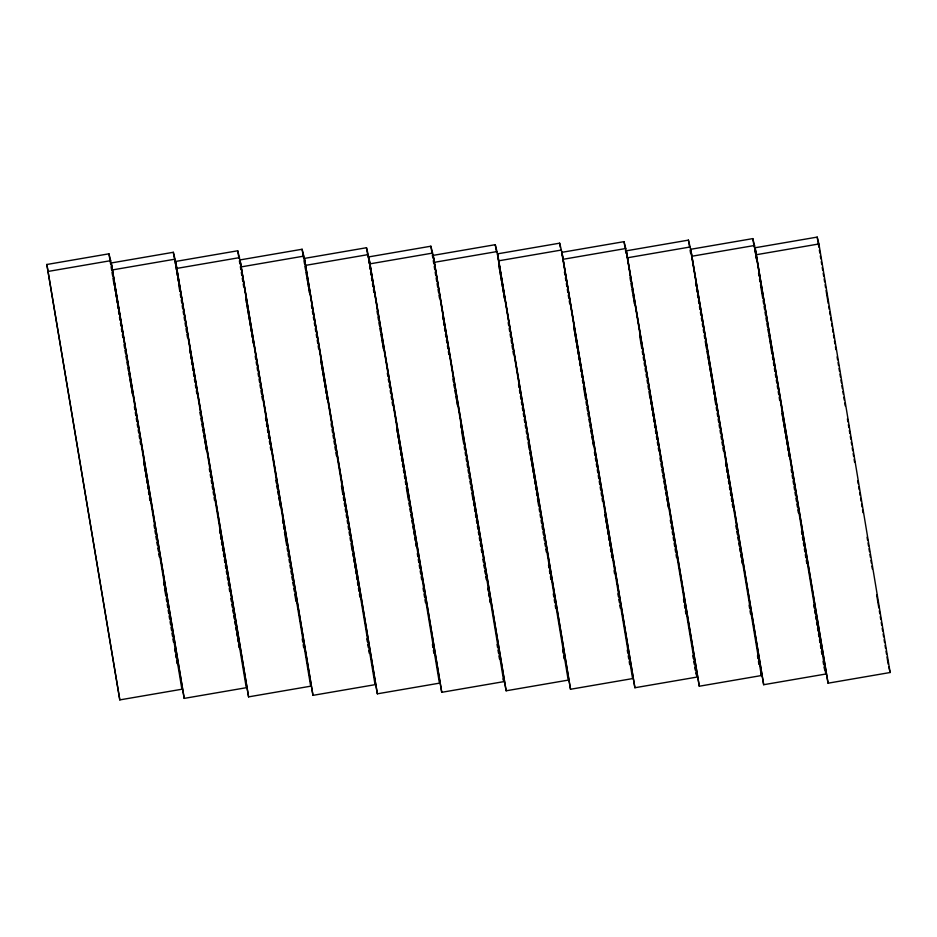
<?xml version="1.0" encoding="UTF-8"?>
<svg xmlns="http://www.w3.org/2000/svg" width="937" height="937" viewBox="0 0 937 937"><rect width="100%" height="100%" fill="white"/><g stroke="black" fill="none" stroke-linecap="round" stroke-linejoin="round"><path stroke-width="1.41" d="M46.85 264.492L108.938 253.81L110.66 260.673L181.895 689.234L119.807 699.904L46.85 264.492L119.807 699.904M48.572 271.355L110.66 260.673M111.234 262.969L173.322 252.287L175.043 259.162L246.279 687.711L184.202 698.393L111.234 262.969L184.202 698.393M112.967 269.833L175.043 259.162M175.629 261.446L237.705 250.776L239.439 257.64L310.674 686.189L248.586 696.87L175.629 261.446L248.586 696.87M177.351 268.31L239.439 257.64M240.013 259.924L302.101 249.254L303.822 256.117L375.058 684.678L312.97 695.348L240.013 259.924L312.97 695.348M241.734 266.799L303.822 256.117M304.396 258.413L366.484 247.731L368.206 254.595L439.441 683.155L377.353 693.825L304.396 258.413L377.353 693.825M306.118 265.276L368.206 254.595M368.78 256.89L430.868 246.208L432.589 253.084L503.825 681.632L441.749 692.314L368.78 256.89L441.749 692.314M370.513 263.754L432.589 253.084M433.175 255.368L495.251 244.686L496.985 251.561L568.22 680.11L506.132 690.792L433.175 255.368L506.132 690.792M434.897 262.231L496.985 251.561M497.559 253.845L559.647 243.175L561.368 250.038L632.604 678.587L570.516 689.269L497.559 253.845L570.516 689.269M499.28 260.72L561.368 250.038M561.942 252.322L624.03 241.652L625.752 248.516L696.987 677.076L634.899 687.746L561.942 252.322L634.899 687.746M563.664 259.198L625.752 248.516M626.326 250.811L688.414 240.13L690.136 246.993L761.371 675.554L699.295 686.224L626.326 250.811L699.295 686.224M628.059 257.675L690.136 246.993M690.721 249.289L752.798 238.607L754.531 245.482L825.766 674.031L763.678 684.713L690.721 249.289L763.678 684.713M692.443 256.152L754.531 245.482M755.105 247.766L817.193 237.096L818.915 243.96L890.15 672.508L828.062 683.19L755.105 247.766L828.062 683.19M756.827 254.63L818.915 243.96M888.768 667.015L890.15 672.508M824.033 667.167L824.724 669.908M760.692 672.801L761.371 675.554M695.957 672.953L696.648 675.694M503.146 678.88L503.825 681.632M817.193 237.096L818.868 247.192M819.348 250.074L819.828 252.967M820.308 255.848L820.789 258.741M821.269 261.622L821.749 264.503M822.229 267.396L822.709 270.278M823.19 273.171L823.67 276.052M824.15 278.933L824.63 281.826M825.11 284.707L825.579 287.589M826.059 290.482L828.226 303.471M828.706 306.352L829.186 309.233M829.667 312.126L830.147 315.008M830.627 317.901L831.096 320.782M831.576 323.663L832.056 326.556M832.536 329.437L833.016 332.33M833.497 335.212L833.977 338.093M834.457 340.986L834.937 343.867M835.417 346.76L835.898 349.642M837.092 356.856L837.573 359.738M838.053 362.631L838.533 365.512M839.013 368.405L839.493 371.286M839.974 374.168L840.454 377.061M840.934 379.942L841.414 382.823M841.894 385.716L842.375 388.597M842.855 391.49L843.335 394.372M843.815 397.253L844.296 400.146M844.776 403.027L845.256 405.92M847.411 418.898L847.891 421.791M848.372 424.672L848.852 427.565M849.332 430.446L849.812 433.327M850.292 436.22L850.773 439.102M851.253 441.995L851.733 444.876M852.213 447.757L852.682 450.65M853.162 453.531L853.642 456.424M854.122 459.306L854.603 462.187M857.73 480.95L858.198 483.832M858.679 486.725L859.159 489.606M859.639 492.487L860.119 495.38M860.599 498.261L861.08 501.154M861.56 504.036L862.04 506.917M862.52 509.81L863 512.691M867.076 537.229L867.557 540.11M868.037 542.991L868.517 545.884M868.997 548.766L869.477 551.659M869.958 554.54L870.438 557.421M870.918 560.314L871.398 563.196M871.878 566.077L872.359 568.97M876.669 594.936L878.836 607.926M879.316 610.819L879.796 613.7M880.265 616.581L880.745 619.474M881.225 622.355L881.705 625.248M882.185 628.13L882.666 631.011M883.146 633.904L883.626 636.785M884.106 639.678L884.587 642.559M885.067 645.441L885.547 648.334M886.027 651.215L886.507 654.096M886.988 656.989L888.182 664.204M752.798 238.607L754.238 247.274M754.718 250.156L755.199 253.037M755.679 255.93L756.159 258.811M758.56 273.241L759.04 276.134M759.52 279.015L760.001 281.896M760.481 284.789L762.636 297.767M763.116 300.66L763.596 303.541M764.077 306.434L764.557 309.315M765.037 312.197L765.517 315.09M765.997 317.971L766.478 320.864M766.958 323.745L767.438 326.626M767.918 329.519L768.399 332.401M768.879 335.294L769.347 338.175M769.827 341.056L770.308 343.949M770.788 346.831L771.994 354.045M772.475 356.938L772.955 359.82M773.435 362.701L773.915 365.594M774.395 368.475L774.864 371.357M775.344 374.25L775.824 377.131M776.304 380.024L776.785 382.905M777.265 385.786L777.745 388.679M778.225 391.561L778.706 394.454M779.186 397.335L779.666 400.216M781.821 413.205L782.301 416.098M782.782 418.98L783.262 421.861M783.742 424.754L784.222 427.635M784.702 430.528L785.183 433.409M785.663 436.291L786.143 439.184M786.623 442.065L787.103 444.958M787.584 447.839L788.064 450.72M788.544 453.613L789.024 456.495M791.179 469.484L791.66 472.365M792.14 475.258L792.62 478.139M793.1 481.021L793.58 483.914M794.061 486.795L794.541 489.688M795.021 492.569L795.501 495.45M795.981 498.343L796.45 501.225M796.93 504.118L797.41 506.999M797.891 509.88L798.371 512.773M801.498 531.525L801.967 534.418M802.447 537.299L802.927 540.192M803.407 543.073L803.887 545.955M804.368 548.848L804.848 551.729M805.328 554.61L805.808 557.503M806.288 560.385L806.769 563.278M813.726 605.115L814.206 608.008M814.686 610.889L815.167 613.782M815.647 616.663L816.127 619.544M816.607 622.437L817.087 625.319M817.568 628.212L818.048 631.093M818.516 633.974L818.997 636.867M819.477 639.748L819.957 642.63M820.437 645.523L820.917 648.404M821.398 651.297L821.878 654.178M823.084 661.393L823.564 664.274M688.414 240.13L689.62 247.345M690.101 250.238L690.581 253.119M695.617 283.419L696.097 286.3M696.566 289.193L697.046 292.075M697.526 294.968L698.006 297.849M698.487 300.73L698.967 303.623M699.447 306.504L699.927 309.397M700.407 312.279L700.888 315.16M701.368 318.053L701.848 320.934M702.328 323.827L702.809 326.708M703.289 329.59L703.769 332.483M704.249 335.364L704.729 338.257M705.21 341.138L706.404 348.353M706.885 351.234L707.365 354.127M707.845 357.009L708.325 359.89M708.805 362.783L709.286 365.664M709.766 368.557L710.246 371.439M710.726 374.32L711.206 377.213M711.687 380.094L712.167 382.987M712.647 385.868L713.116 388.75M713.596 391.643L714.076 394.524M714.556 397.417L715.763 404.632M716.243 407.513L716.723 410.394M717.203 413.287L717.683 416.169M718.164 419.062L718.632 421.943M719.112 424.824L719.593 427.717M720.073 430.598L720.553 433.491M721.033 436.373L721.513 439.254M721.994 442.147L722.474 445.028M722.954 447.909L723.434 450.802M725.589 463.792L726.07 466.673M726.55 469.554L727.03 472.447M727.51 475.328L727.99 478.221M728.471 481.103L728.951 483.984M729.431 486.877L729.911 489.758M730.391 492.651L730.872 495.532M731.352 498.414L731.832 501.307M732.312 504.188L732.793 507.081M735.908 525.833L736.388 528.726M736.869 531.607L737.349 534.488M737.829 537.381L738.309 540.262M738.789 543.144L739.27 546.037M739.75 548.918L740.218 551.811M740.698 554.692L741.179 557.574M741.659 560.467L742.139 563.348M749.096 605.197L749.577 608.078M750.057 610.971L750.537 613.852M757.494 655.701L757.974 658.582M758.455 661.475L758.935 664.356M624.03 241.652L624.991 247.427M625.471 250.308L625.951 253.201M630.027 277.727L630.507 280.608M630.988 283.501L631.468 286.382M631.948 289.264L632.428 292.157M632.908 295.038L633.389 297.931M633.869 300.812L634.349 303.693M639.62 335.446L641.775 348.423M642.255 351.316L642.735 354.198M643.215 357.091L643.696 359.972M644.176 362.853L644.656 365.746M645.136 368.628L645.616 371.52M646.097 374.402L646.577 377.283M647.057 380.176L647.537 383.057M648.017 385.95L648.498 388.832M648.978 391.713L650.173 398.928M650.653 401.821L651.133 404.702M651.613 407.595L652.093 410.476M652.574 413.358L653.054 416.251M653.534 419.132L654.014 422.025M654.494 424.906L654.975 427.787M655.455 430.68L655.935 433.562M656.415 436.455L656.884 439.336M657.364 442.217L657.844 445.11M658.324 447.991L658.805 450.873M660.011 458.088L660.491 460.981M660.972 463.862L661.452 466.755M661.932 469.636L662.4 472.517M662.881 475.41L663.361 478.292M663.841 481.185L664.321 484.066M664.801 486.947L665.282 489.84M665.762 492.721L666.242 495.614M666.722 498.496L667.203 501.377M667.683 504.27L668.163 507.151M670.318 520.14L670.798 523.022M671.279 525.915L671.759 528.796M672.239 531.677L672.719 534.57M673.199 537.451L673.68 540.344M674.16 543.226L674.64 546.107M675.12 549L675.6 551.881M676.081 554.774L676.561 557.656M683.518 599.504L683.987 602.386M684.467 605.279L684.947 608.16M685.427 611.041L685.907 613.934M692.865 655.771L693.345 658.664M693.825 661.545L694.305 664.438M694.785 667.32L695.266 670.201M559.647 243.175L560.361 247.497M564.437 272.035L564.917 274.916M565.398 277.797L565.878 280.69M566.358 283.571L566.838 286.464M567.318 289.346L567.799 292.227M568.279 295.12L568.759 298.001M569.239 300.894L569.719 303.775M573.795 328.301L574.276 331.194M574.756 334.076L575.236 336.957M575.716 339.85L576.196 342.731M576.677 345.624L577.157 348.505M577.637 351.387L578.117 354.28M578.586 357.161L579.066 360.054M579.546 362.935L580.026 365.817M580.507 368.709L580.987 371.591M581.467 374.484L581.947 377.365M582.427 380.246L582.908 383.139M583.388 386.021L585.543 399.01M586.023 401.891L586.503 404.784M586.984 407.665L587.464 410.558M587.944 413.44L588.424 416.321M588.904 419.214L589.385 422.095M589.865 424.988L590.345 427.869M590.825 430.751L591.306 433.644M591.786 436.525L592.266 439.406M592.746 442.299L593.226 445.18M594.421 452.395L594.901 455.288M595.382 458.17L595.862 461.051M596.342 463.944L596.822 466.825M597.302 469.718L597.783 472.599M598.263 475.481L598.743 478.374M599.223 481.255L599.703 484.148M600.184 487.029L600.652 489.91M601.132 492.803L601.613 495.685M602.093 498.578L602.573 501.459M604.74 514.448L605.22 517.329M605.689 520.211L606.169 523.104M606.649 525.985L607.129 528.878M607.609 531.759L608.09 534.64M608.57 537.533L609.05 540.415M609.53 543.308L610.01 546.189M610.491 549.07L610.971 551.963M611.451 554.845L611.931 557.738M614.086 570.715L614.567 573.608M617.928 593.812L618.408 596.693M618.888 599.575L619.369 602.468M619.849 605.349L620.329 608.242M627.286 650.079L627.755 652.972M628.235 655.853L628.715 658.734M629.196 661.627L629.676 664.509M495.251 244.686L496.458 251.901M498.859 266.331L499.339 269.224M499.819 272.105L500.288 274.998M500.768 277.879L501.248 280.76M501.728 283.653L502.209 286.535M502.689 289.428L503.169 292.309M503.649 295.19L504.129 298.083M508.205 322.609L508.686 325.502M509.166 328.383L509.646 331.265M510.126 334.158L510.606 337.039M511.087 339.92L511.567 342.813M512.047 345.694L512.527 348.587M513.007 351.469L513.488 354.35M518.524 384.662L519.004 387.543M519.485 390.424L519.965 393.317M520.445 396.199L520.925 399.092M521.405 401.973L521.886 404.854M522.354 407.747L522.834 410.629M523.314 413.522L523.795 416.403M524.275 419.284L524.755 422.177M525.235 425.058L525.716 427.94M526.196 430.833L526.676 433.714M527.156 436.607L527.636 439.488M528.117 442.369L529.311 449.584M529.792 452.477L530.272 455.359M530.752 458.252L531.232 461.133M531.712 464.014L532.193 466.907M532.673 469.788L533.153 472.681M533.633 475.563L534.113 478.444M534.594 481.337L535.074 484.218M535.554 487.111L536.034 489.992M536.514 492.874L536.995 495.767M537.475 498.648L538.67 505.863M539.15 508.744L539.63 511.637M540.11 514.518L540.59 517.411M541.071 520.293L541.551 523.174M542.031 526.067L542.511 528.948M542.991 531.841L543.472 534.722M543.952 537.604L544.42 540.497M544.901 543.378L545.381 546.271M545.861 549.152L546.341 552.034M548.508 565.023L548.988 567.916M549.457 570.797L549.937 573.678M550.417 576.571L550.897 579.453M553.298 593.882L553.779 596.775M554.259 599.657L554.739 602.538M555.219 605.431L555.7 608.312M562.657 650.161L563.137 653.042M563.617 655.935L564.097 658.816M430.868 246.208L431.828 251.983M432.308 254.864L432.789 257.757M433.269 260.638L433.749 263.531M434.229 266.413L434.709 269.294M435.19 272.187L435.67 275.068M436.15 277.961L436.63 280.842M437.11 283.724L437.591 286.617M438.071 289.498L438.539 292.391M439.02 295.272L439.5 298.153M442.627 316.917L443.107 319.798M443.588 322.691L444.056 325.572M444.536 328.454L445.016 331.347M445.497 334.228L445.977 337.121M446.457 340.002L446.937 342.883M447.417 345.776L447.898 348.658M448.378 351.551L448.858 354.432M452.934 378.958L453.414 381.851M453.895 384.732L454.375 387.625M454.855 390.506L455.335 393.388M455.815 396.281L456.296 399.162M456.776 402.055L457.256 404.936M460.606 425.14L461.086 428.022M461.566 430.903L463.733 443.892M464.213 446.785L464.693 449.666M465.174 452.548L465.654 455.441M466.122 458.322L466.603 461.215M467.083 464.096L467.563 466.977M468.043 469.87L468.523 472.752M469.004 475.645L469.484 478.526M469.964 481.407L470.444 484.3M470.924 487.181L471.405 490.074M471.885 492.956L473.08 500.171M473.56 503.052L474.04 505.945M474.52 508.826L475 511.707M475.481 514.6L475.961 517.482M476.441 520.375L476.921 523.256M477.401 526.137L477.882 529.03M478.362 531.911L478.842 534.804M479.322 537.686L479.803 540.567M480.283 543.46L480.763 546.341M481.243 549.234L481.723 552.116M482.918 559.33L483.398 562.212M483.879 565.105L484.359 567.986M484.839 570.879L485.319 573.76M485.799 576.642L486.28 579.534M487.708 588.19L488.189 591.071M488.669 593.964L489.149 596.846M489.629 599.727L490.11 602.62M497.067 644.469L497.547 647.35M498.027 650.231L498.507 653.124M498.988 656.005L499.468 658.898M366.484 247.731L368.159 257.827M368.639 260.72L369.119 263.602M369.6 266.495L370.08 269.376M370.56 272.257L371.04 275.15M371.52 278.031L372.001 280.924M372.481 283.806L372.961 286.687M373.441 289.58L373.922 292.461M377.037 311.225L377.517 314.106M377.998 316.987L378.478 319.88M378.958 322.761L379.438 325.654M379.918 328.536L380.399 331.417M380.879 334.31L381.359 337.191M381.839 340.084L382.308 342.965M382.788 345.847L383.268 348.74M387.356 373.266L387.824 376.159M388.305 379.04L388.785 381.921M389.265 384.814L389.745 387.695M390.225 390.588L390.706 393.47M391.186 396.351L391.666 399.244M392.146 402.125L392.626 405.007M396.702 429.544L397.183 432.425M397.663 435.318L398.143 438.2M398.623 441.081L399.103 443.974M399.584 446.855L400.064 449.748M400.544 452.63L401.024 455.511M401.505 458.404L401.985 461.285M402.465 464.178L402.945 467.059M403.425 469.941L403.906 472.834M404.374 475.715L404.854 478.608M405.334 481.489L405.815 484.37M406.295 487.263L408.462 500.241M408.942 503.134L409.422 506.015M409.891 508.908L410.371 511.789M410.851 514.671L411.331 517.564M411.811 520.445L412.292 523.338M412.772 526.219L413.252 529.1M413.732 531.993L414.213 534.875M414.693 537.768L415.173 540.649M415.653 543.53L416.133 546.423M417.328 553.638L417.808 556.519M418.289 559.412L418.769 562.294M419.249 565.175L419.729 568.068M420.209 570.949L420.69 573.842M421.17 576.723L421.65 579.605M423.091 588.26L423.571 591.153M424.051 594.035L424.531 596.928M425.011 599.809L425.492 602.69M432.437 644.539L432.917 647.432M433.398 650.313L433.878 653.194M302.101 249.254L303.541 257.909M304.01 260.791L304.49 263.684M304.97 266.565L305.45 269.458M305.93 272.339L306.411 275.22M306.891 278.113L307.371 280.995M307.851 283.888L308.332 286.769M308.812 289.65L309.292 292.543M311.447 305.521L311.927 308.414M312.408 311.295L312.888 314.188M313.368 317.069L313.848 319.95M314.328 322.843L314.809 325.725M315.289 328.618L315.769 331.499M316.249 334.38L316.729 337.273M317.21 340.154L317.69 343.047M318.17 345.929L318.65 348.81M320.805 361.799L321.286 364.692M321.766 367.573L322.246 370.455M322.726 373.348L323.206 376.229M323.687 379.122L324.167 382.003M324.647 384.884L325.127 387.777M325.607 390.659L326.076 393.54M326.556 396.433L327.036 399.314M331.124 423.852L331.593 426.733M332.073 429.614L332.553 432.507M333.033 435.389L333.513 438.282M333.994 441.163L334.474 444.044M334.954 446.937L335.434 449.819M335.914 452.712L336.395 455.593M341.431 485.893L342.872 494.549M343.352 497.442L343.832 500.323M344.312 503.204L344.793 506.097M345.273 508.978L345.753 511.871M346.233 514.753L346.713 517.634M347.194 520.527L347.674 523.408M348.142 526.301L348.623 529.182M349.103 532.064L349.583 534.957M350.063 537.838L350.543 540.731M351.024 543.612L352.23 550.827M352.71 553.708L353.19 556.601M353.659 559.483L354.139 562.376M354.619 565.257L355.1 568.138M355.58 571.031L356.06 573.912M356.54 576.794L357.02 579.687M357.501 582.568L357.981 585.461M358.461 588.342L358.941 591.224M359.421 594.117L359.902 596.998M366.859 638.847L367.339 641.728M367.819 644.621L368.3 647.502M368.78 650.395L369.26 653.276M237.705 250.776L238.912 257.991M239.392 260.873L239.872 263.754M240.352 266.647L240.832 269.528M241.313 272.421L241.793 275.302M242.261 278.184L242.742 281.077M243.222 283.958L243.702 286.839M245.869 299.828L246.349 302.721M246.829 305.603L247.309 308.484M247.778 311.377L248.258 314.258M248.738 317.151L249.219 320.032M249.699 322.914L250.179 325.807M250.659 328.688L251.139 331.581M251.62 334.462L252.1 337.343M252.58 340.236L253.06 343.118M255.215 356.107L255.696 358.988M256.176 361.881L256.656 364.762M257.136 367.655L257.616 370.537M258.097 373.418L258.577 376.311M259.057 379.192L259.537 382.073M260.017 384.966L260.498 387.848M260.978 390.741L261.458 393.622M261.938 396.503L262.419 399.396M265.534 418.148L266.014 421.041M266.495 423.922L266.975 426.815M267.455 429.696L267.935 432.578M268.415 435.471L268.896 438.352M269.376 441.245L269.844 444.126M270.325 447.008L270.805 449.901M275.841 480.201L276.321 483.082M276.802 485.975L277.282 488.856M277.762 491.738L278.242 494.631M278.722 497.512L279.203 500.405M279.683 503.286L280.163 506.167M282.564 520.597L283.044 523.49M283.524 526.371L284.005 529.264M284.485 532.146L286.64 545.135M287.12 548.016L287.6 550.909M288.081 553.79L288.561 556.672M289.041 559.565L289.521 562.446M290.001 565.327L290.482 568.22M290.962 571.101L291.442 573.994M291.911 576.876L292.391 579.757M292.871 582.65L293.351 585.531M293.831 588.424L294.312 591.306M294.792 594.187L295.998 601.402M302.229 638.929L302.71 641.81M303.19 644.691L303.67 647.584M173.322 252.287L174.282 258.062M174.762 260.954L175.242 263.836M175.723 266.717L176.203 269.61M176.683 272.491L177.163 275.373M177.643 278.266L178.124 281.147M178.604 284.04L179.799 291.255M180.279 294.136L180.759 297.017M181.239 299.91L181.719 302.792M182.2 305.685L182.68 308.566M183.16 311.447L183.64 314.34M184.12 317.221L184.601 320.114M185.081 322.996L185.561 325.877M186.03 328.77L186.51 331.651M186.99 334.544L187.47 337.425M189.637 350.415L190.117 353.296M190.598 356.189L191.078 359.07M191.546 361.951L192.026 364.844M192.507 367.726L192.987 370.607M193.467 373.5L193.947 376.381M194.427 379.274L194.908 382.155M195.388 385.037L195.868 387.93M196.348 390.811L196.829 393.704M199.944 412.456L200.424 415.349M200.905 418.23L201.385 421.111M201.865 424.004L202.345 426.885M202.825 429.778L203.306 432.66M203.786 435.541L204.266 438.434M204.746 441.315L205.226 444.208M205.707 447.09L206.187 449.971M209.302 468.734L209.783 471.616M210.263 474.509L210.743 477.39M211.223 480.271L211.703 483.164M212.184 486.045L212.664 488.938M213.144 491.82L213.613 494.701M214.093 497.594L214.573 500.475M219.609 530.775L220.09 533.668M220.57 536.55L221.05 539.443M221.53 542.324L222.01 545.205M222.491 548.098L222.971 550.979M223.451 553.861L223.931 556.754M224.411 559.635L224.892 562.528M225.372 565.409L225.852 568.29M226.332 571.183L226.813 574.065M227.293 576.958L227.773 579.839M228.253 582.72L228.733 585.613M229.214 588.495L229.694 591.388M230.889 598.602L231.369 601.484M231.849 604.365L232.329 607.258M232.809 610.139L233.29 613.032M233.77 615.914L234.25 618.795M234.73 621.688L235.21 624.569M235.679 627.462L236.159 630.343M236.639 633.225L237.12 636.118M237.6 638.999L238.08 641.88M238.56 644.773L239.04 647.654M108.938 253.81L110.613 263.918M111.093 266.799L111.573 269.68M112.053 272.573L112.534 275.455M113.014 278.336L114.209 285.551M114.689 288.444L115.169 291.325M115.649 294.218L116.129 297.099M116.61 299.981L117.09 302.874M117.57 305.755L118.05 308.648M118.53 311.529L119.011 314.41M119.491 317.303L119.971 320.185M120.451 323.078L120.932 325.959M121.412 328.84L121.892 331.733M122.372 334.614L122.852 337.507M124.047 344.722L124.527 347.604M125.008 350.485L125.488 353.378M125.968 356.259L126.448 359.14M126.928 362.033L127.409 364.915M127.889 367.808L128.369 370.689M128.849 373.57L129.329 376.463M129.798 379.344L130.278 382.237M130.758 385.119L131.239 388M131.719 390.893L132.199 393.774M134.366 406.763L134.846 409.645M135.315 412.538L135.795 415.419M136.275 418.312L136.755 421.193M137.235 424.074L137.716 426.967M138.196 429.849L138.676 432.742M139.156 435.623L139.636 438.504M140.117 441.397L140.597 444.279M143.712 463.042L144.193 465.923M144.673 468.805L145.153 471.698M145.633 474.579L146.113 477.472M146.594 480.353L147.074 483.234M147.554 486.127L148.034 489.009M148.514 491.902L148.995 494.783M149.475 497.664L149.955 500.557M154.031 525.083L154.511 527.976M154.992 530.857L155.472 533.739M155.952 536.632L156.432 539.513M156.912 542.394L157.381 545.287M157.861 548.168L158.341 551.061M158.821 553.943L159.302 556.824M163.624 582.802L164.104 585.684M164.584 588.577L165.779 595.791M166.259 598.673L166.739 601.566M167.219 604.447L167.7 607.328M168.18 610.221L168.66 613.103M169.14 615.996L169.62 618.877M170.101 621.758L170.581 624.651M171.061 627.532L171.541 630.414M172.021 633.307L172.502 636.188M172.982 639.081L173.462 641.962M174.657 649.177L175.137 652.058M175.617 654.951L176.097 657.833M176.578 660.726L177.058 663.607"/></g></svg>
